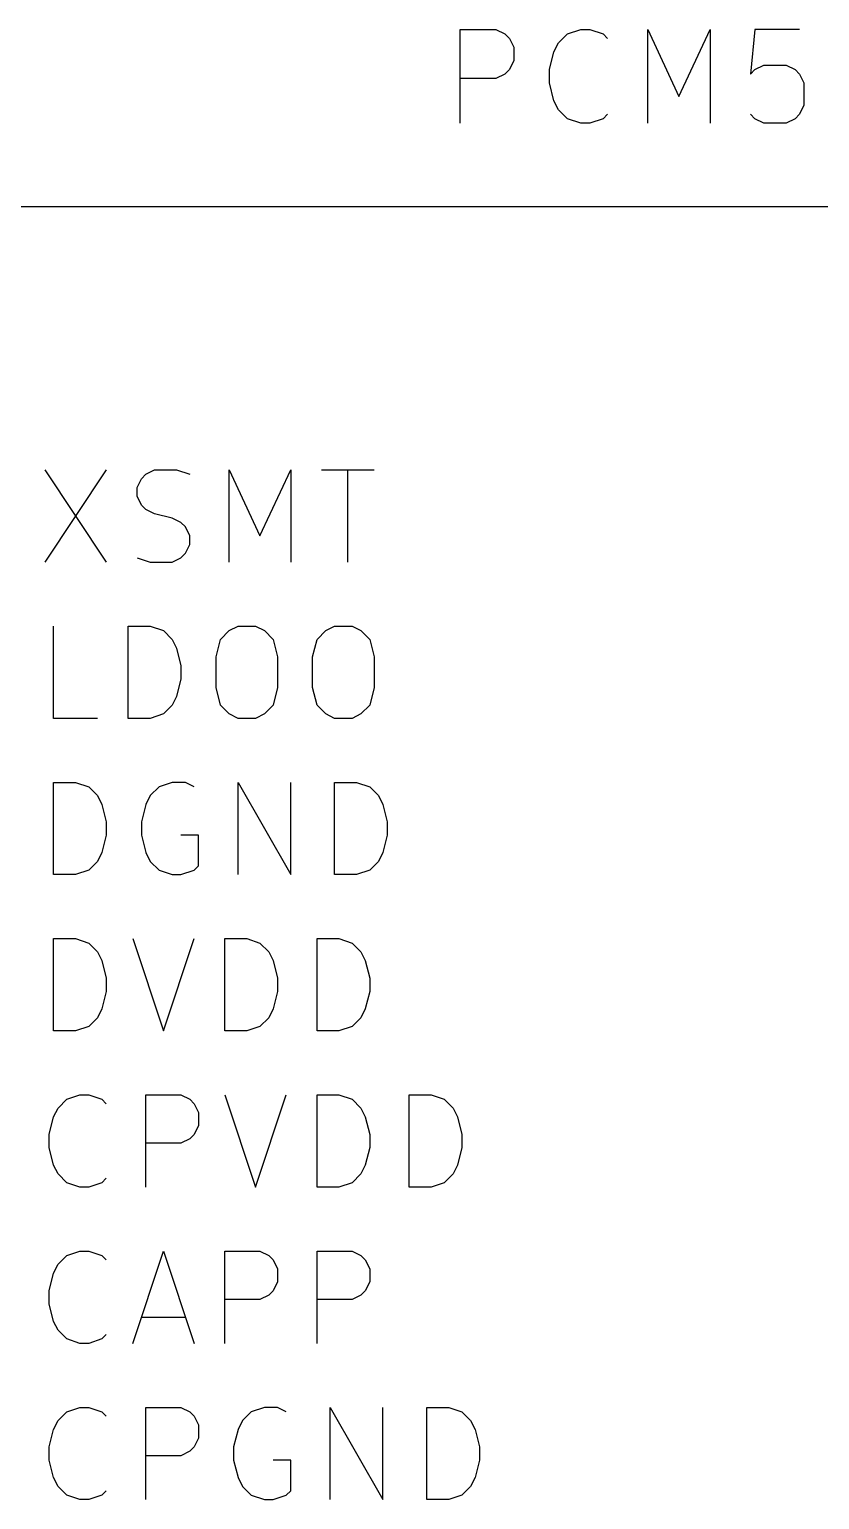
# Model space of a CAD drawing. Header units: millimetres. Extents: x 10 to 287, y -200 to -10.
# Drawn here: x 110.71 to 123.55, y -101.02 to -77.12 of the extents above; entities that cross this region are included whole.
import ezdxf

# ---------------------------------------------------------------- set-up
doc = ezdxf.new("R2010")
doc.units = ezdxf.units.MM
doc.layers.add('GREENSIXTYFIVE', color=129, linetype='CONTINUOUS')
doc.layers.add('RED', color=14, linetype='CONTINUOUS')

msp = doc.modelspace()

# ---------------------------------------------------------------- linework, layer by layer
at = {"layer": 'GREENSIXTYFIVE', "linetype": 'CONTINUOUS'}
for p, q in [((117.7109, -78.6476), (117.7109, -77.1236)), ((117.7109, -77.1236), (118.2915, -77.1236)), ((117.7109, -78.6476), (117.7109, -77.1236)), ((117.7109, -77.1236), (118.2915, -77.1236)), ((118.2915, -77.1236), (118.4366, -77.1962)), ((118.2915, -77.1236), (118.4366, -77.1962)), ((119.4526, -77.1962), (119.6703, -77.1236)), ((119.4526, -77.1962), (119.6703, -77.1236)), ((119.6703, -77.1236), (119.8155, -77.1236)), ((119.6703, -77.1236), (119.8155, -77.1236)), ((119.8155, -77.1236), (120.0332, -77.1962)), ((119.8155, -77.1236), (120.0332, -77.1962)), ((120.7589, -78.6476), (120.7589, -77.1236)), ((120.7589, -77.1236), (121.2669, -78.2122)), ((120.7589, -78.6476), (120.7589, -77.1236)), ((120.7589, -77.1236), (121.2669, -78.2122)), ((121.2669, -78.2122), (121.7749, -77.1236)), ((121.2669, -78.2122), (121.7749, -77.1236)), ((121.7749, -77.1236), (121.7749, -78.6476)), ((121.7749, -77.1236), (121.7749, -78.6476)), ((122.5006, -77.1236), (122.428, -77.8493)), ((122.5006, -77.1236), (122.428, -77.8493)), ((123.2263, -77.1236), (122.5006, -77.1236)), ((123.2263, -77.1236), (122.5006, -77.1236)), ((118.4366, -77.1962), (118.5092, -77.2688)), ((118.4366, -77.1962), (118.5092, -77.2688)), ((118.5092, -77.2688), (118.5818, -77.4139)), ((118.5092, -77.2688), (118.5818, -77.4139)), ((118.5818, -77.4139), (118.5818, -77.6316)), ((118.5818, -77.4139), (118.5818, -77.6316)), ((119.2349, -77.4865), (119.3075, -77.3413)), ((119.2349, -77.4865), (119.3075, -77.3413)), ((119.3075, -77.3413), (119.4526, -77.1962)), ((119.3075, -77.3413), (119.4526, -77.1962)), ((120.0332, -77.1962), (120.1058, -77.2688)), ((120.0332, -77.1962), (120.1058, -77.2688)), ((118.5818, -77.6316), (118.5092, -77.7768)), ((118.5818, -77.6316), (118.5092, -77.7768)), ((119.1623, -77.7768), (119.2349, -77.4865)), ((119.1623, -77.7768), (119.2349, -77.4865)), ((118.4366, -77.8493), (118.2915, -77.9219)), ((118.4366, -77.8493), (118.2915, -77.9219)), ((118.5092, -77.7768), (118.4366, -77.8493)), ((118.5092, -77.7768), (118.4366, -77.8493)), ((119.1623, -77.9945), (119.1623, -77.7768)), ((119.1623, -77.9945), (119.1623, -77.7768)), ((122.428, -77.8493), (122.5006, -77.7768)), ((122.428, -77.8493), (122.5006, -77.7768)), ((122.5006, -77.7768), (122.6458, -77.7042)), ((122.5006, -77.7768), (122.6458, -77.7042)), ((122.6458, -77.7042), (123.0086, -77.7042)), ((122.6458, -77.7042), (123.0086, -77.7042)), ((123.0086, -77.7042), (123.1538, -77.7768)), ((123.0086, -77.7042), (123.1538, -77.7768)), ((123.1538, -77.7768), (123.2263, -77.8493)), ((123.1538, -77.7768), (123.2263, -77.8493)), ((123.2263, -77.8493), (123.2989, -77.9945)), ((123.2263, -77.8493), (123.2989, -77.9945)), ((118.2915, -77.9219), (117.7109, -77.9219)), ((118.2915, -77.9219), (117.7109, -77.9219)), ((119.2349, -78.2848), (119.1623, -77.9945)), ((119.2349, -78.2848), (119.1623, -77.9945)), ((123.2989, -77.9945), (123.2989, -78.3573)), ((123.2989, -77.9945), (123.2989, -78.3573)), ((119.3075, -78.4299), (119.2349, -78.2848)), ((119.3075, -78.4299), (119.2349, -78.2848)), ((123.2989, -78.3573), (123.2263, -78.5025)), ((123.2989, -78.3573), (123.2263, -78.5025)), ((119.4526, -78.5751), (119.3075, -78.4299)), ((119.4526, -78.5751), (119.3075, -78.4299)), ((119.6703, -78.6476), (119.4526, -78.5751)), ((119.6703, -78.6476), (119.4526, -78.5751)), ((120.0332, -78.5751), (119.8155, -78.6476)), ((120.0332, -78.5751), (119.8155, -78.6476)), ((120.1058, -78.5025), (120.0332, -78.5751)), ((120.1058, -78.5025), (120.0332, -78.5751)), ((122.5006, -78.5751), (122.428, -78.5025)), ((122.5006, -78.5751), (122.428, -78.5025)), ((122.6458, -78.6476), (122.5006, -78.5751)), ((122.6458, -78.6476), (122.5006, -78.5751)), ((123.1538, -78.5751), (123.0086, -78.6476)), ((123.1538, -78.5751), (123.0086, -78.6476)), ((123.2263, -78.5025), (123.1538, -78.5751)), ((123.2263, -78.5025), (123.1538, -78.5751)), ((119.8155, -78.6476), (119.6703, -78.6476)), ((119.8155, -78.6476), (119.6703, -78.6476)), ((123.0086, -78.6476), (122.6458, -78.6476)), ((123.0086, -78.6476), (122.6458, -78.6476)), ((110.958, -84.2847), (111.9571, -85.7833)), ((111.9571, -84.2847), (110.958, -85.7833)), ((110.958, -84.2847), (111.9571, -85.7833)), ((111.9571, -84.2847), (110.958, -85.7833)), ((112.528, -84.4274), (112.5993, -84.3561)), ((112.528, -84.4274), (112.5993, -84.3561)), ((112.5993, -84.3561), (112.742, -84.2847)), ((112.5993, -84.3561), (112.742, -84.2847)), ((112.742, -84.2847), (113.0989, -84.2847)), ((112.742, -84.2847), (113.0989, -84.2847)), ((113.0989, -84.2847), (113.3129, -84.3561)), ((113.0989, -84.2847), (113.3129, -84.3561)), ((113.9552, -85.7833), (113.9552, -84.2847)), ((113.9552, -84.2847), (114.4547, -85.3551)), ((113.9552, -85.7833), (113.9552, -84.2847)), ((113.9552, -84.2847), (114.4547, -85.3551)), ((114.4547, -85.3551), (114.9542, -84.2847)), ((114.4547, -85.3551), (114.9542, -84.2847)), ((114.9542, -84.2847), (114.9542, -85.7833)), ((114.9542, -84.2847), (114.9542, -85.7833)), ((115.4538, -84.2847), (116.3101, -84.2847)), ((115.4538, -84.2847), (116.3101, -84.2847)), ((115.8819, -85.7833), (115.8819, -84.2847)), ((115.8819, -85.7833), (115.8819, -84.2847)), ((112.4566, -84.5702), (112.528, -84.4274)), ((112.4566, -84.5702), (112.528, -84.4274)), ((112.4566, -84.7129), (112.4566, -84.5702)), ((112.4566, -84.7129), (112.4566, -84.5702)), ((112.528, -84.8556), (112.4566, -84.7129)), ((112.528, -84.8556), (112.4566, -84.7129)), ((112.5993, -84.927), (112.528, -84.8556)), ((112.5993, -84.927), (112.528, -84.8556)), ((112.742, -84.9983), (112.5993, -84.927)), ((112.742, -84.9983), (112.5993, -84.927)), ((113.0275, -85.0697), (112.742, -84.9983)), ((113.0275, -85.0697), (112.742, -84.9983)), ((113.1702, -85.1411), (113.0275, -85.0697)), ((113.1702, -85.1411), (113.0275, -85.0697)), ((113.2416, -85.2124), (113.1702, -85.1411)), ((113.2416, -85.2124), (113.1702, -85.1411)), ((113.3129, -85.3551), (113.2416, -85.2124)), ((113.3129, -85.3551), (113.2416, -85.2124)), ((113.2416, -85.6406), (113.3129, -85.4979)), ((113.2416, -85.6406), (113.3129, -85.4979)), ((113.3129, -85.4979), (113.3129, -85.3551)), ((113.3129, -85.4979), (113.3129, -85.3551)), ((112.4566, -85.712), (112.6707, -85.7833)), ((112.4566, -85.712), (112.6707, -85.7833)), ((112.6707, -85.7833), (113.0275, -85.7833)), ((112.6707, -85.7833), (113.0275, -85.7833)), ((113.0275, -85.7833), (113.1702, -85.712)), ((113.0275, -85.7833), (113.1702, -85.712)), ((113.1702, -85.712), (113.2416, -85.6406)), ((113.1702, -85.712), (113.2416, -85.6406)), ((111.1008, -88.3233), (111.1008, -86.8247)), ((111.1008, -88.3233), (111.1008, -86.8247)), ((112.314, -88.3233), (112.314, -86.8247)), ((112.314, -86.8247), (112.6708, -86.8247)), ((112.314, -88.3233), (112.314, -86.8247)), ((112.314, -86.8247), (112.6708, -86.8247)), ((112.6708, -86.8247), (112.8849, -86.8961)), ((112.6708, -86.8247), (112.8849, -86.8961)), ((112.8849, -86.8961), (113.0276, -87.0388)), ((112.8849, -86.8961), (113.0276, -87.0388)), ((113.8126, -87.0388), (113.9553, -86.8961)), ((113.8126, -87.0388), (113.9553, -86.8961)), ((113.9553, -86.8961), (114.098, -86.8247)), ((113.9553, -86.8961), (114.098, -86.8247)), ((114.098, -86.8247), (114.3835, -86.8247)), ((114.098, -86.8247), (114.3835, -86.8247)), ((114.3835, -86.8247), (114.5262, -86.8961)), ((114.3835, -86.8247), (114.5262, -86.8961)), ((114.5262, -86.8961), (114.6689, -87.0388)), ((114.5262, -86.8961), (114.6689, -87.0388)), ((115.3826, -87.0388), (115.5253, -86.8961)), ((115.3826, -87.0388), (115.5253, -86.8961)), ((115.5253, -86.8961), (115.668, -86.8247)), ((115.5253, -86.8961), (115.668, -86.8247)), ((115.668, -86.8247), (115.9535, -86.8247)), ((115.668, -86.8247), (115.9535, -86.8247)), ((115.9535, -86.8247), (116.0962, -86.8961)), ((115.9535, -86.8247), (116.0962, -86.8961)), ((116.0962, -86.8961), (116.2389, -87.0388)), ((116.0962, -86.8961), (116.2389, -87.0388)), ((113.0276, -87.0388), (113.0989, -87.1815)), ((113.0276, -87.0388), (113.0989, -87.1815)), ((113.0989, -87.1815), (113.1703, -87.467)), ((113.0989, -87.1815), (113.1703, -87.467)), ((113.7412, -87.3242), (113.8126, -87.0388)), ((113.7412, -87.3242), (113.8126, -87.0388)), ((114.6689, -87.0388), (114.7403, -87.3242)), ((114.6689, -87.0388), (114.7403, -87.3242)), ((115.3112, -87.3242), (115.3826, -87.0388)), ((115.3112, -87.3242), (115.3826, -87.0388)), ((116.2389, -87.0388), (116.3103, -87.3242)), ((116.2389, -87.0388), (116.3103, -87.3242)), ((113.1703, -87.467), (113.1703, -87.6811)), ((113.1703, -87.467), (113.1703, -87.6811)), ((113.7412, -87.8238), (113.7412, -87.3242)), ((113.7412, -87.8238), (113.7412, -87.3242)), ((114.7403, -87.3242), (114.7403, -87.8238)), ((114.7403, -87.3242), (114.7403, -87.8238)), ((115.3112, -87.8238), (115.3112, -87.3242)), ((115.3112, -87.8238), (115.3112, -87.3242)), ((116.3103, -87.3242), (116.3103, -87.8238)), ((116.3103, -87.3242), (116.3103, -87.8238)), ((113.1703, -87.6811), (113.0989, -87.9665)), ((113.1703, -87.6811), (113.0989, -87.9665)), ((113.8126, -88.1092), (113.7412, -87.8238)), ((113.8126, -88.1092), (113.7412, -87.8238)), ((114.7403, -87.8238), (114.6689, -88.1092)), ((114.7403, -87.8238), (114.6689, -88.1092)), ((115.3826, -88.1092), (115.3112, -87.8238)), ((115.3826, -88.1092), (115.3112, -87.8238)), ((116.3103, -87.8238), (116.2389, -88.1092)), ((116.3103, -87.8238), (116.2389, -88.1092)), ((113.0276, -88.1092), (112.8849, -88.252)), ((113.0276, -88.1092), (112.8849, -88.252)), ((113.0989, -87.9665), (113.0276, -88.1092)), ((113.0989, -87.9665), (113.0276, -88.1092)), ((113.9553, -88.252), (113.8126, -88.1092)), ((113.9553, -88.252), (113.8126, -88.1092)), ((114.6689, -88.1092), (114.5262, -88.252)), ((114.6689, -88.1092), (114.5262, -88.252)), ((115.5253, -88.252), (115.3826, -88.1092)), ((115.5253, -88.252), (115.3826, -88.1092)), ((116.2389, -88.1092), (116.0962, -88.252)), ((116.2389, -88.1092), (116.0962, -88.252)), ((111.8144, -88.3233), (111.1008, -88.3233)), ((111.8144, -88.3233), (111.1008, -88.3233)), ((112.6708, -88.3233), (112.314, -88.3233)), ((112.6708, -88.3233), (112.314, -88.3233)), ((112.8849, -88.252), (112.6708, -88.3233)), ((112.8849, -88.252), (112.6708, -88.3233)), ((114.098, -88.3233), (113.9553, -88.252)), ((114.098, -88.3233), (113.9553, -88.252)), ((114.3835, -88.3233), (114.098, -88.3233)), ((114.3835, -88.3233), (114.098, -88.3233)), ((114.5262, -88.252), (114.3835, -88.3233)), ((114.5262, -88.252), (114.3835, -88.3233)), ((115.668, -88.3233), (115.5253, -88.252)), ((115.668, -88.3233), (115.5253, -88.252)), ((115.9535, -88.3233), (115.668, -88.3233)), ((115.9535, -88.3233), (115.668, -88.3233)), ((116.0962, -88.252), (115.9535, -88.3233)), ((116.0962, -88.252), (115.9535, -88.3233)), ((111.1008, -90.8633), (111.1008, -89.3647)), ((111.1008, -89.3647), (111.4576, -89.3647)), ((111.1008, -90.8633), (111.1008, -89.3647)), ((111.1008, -89.3647), (111.4576, -89.3647)), ((111.4576, -89.3647), (111.6717, -89.4361)), ((111.4576, -89.3647), (111.6717, -89.4361)), ((113.0275, -89.3647), (112.8134, -89.4361)), ((113.0275, -89.3647), (112.8134, -89.4361)), ((113.2416, -89.3647), (113.0275, -89.3647)), ((113.2416, -89.3647), (113.0275, -89.3647)), ((113.3843, -89.4361), (113.2416, -89.3647)), ((113.3843, -89.4361), (113.2416, -89.3647)), ((114.098, -90.8633), (114.098, -89.3647)), ((114.098, -89.3647), (114.9543, -90.8633)), ((114.098, -90.8633), (114.098, -89.3647)), ((114.098, -89.3647), (114.9543, -90.8633)), ((114.9543, -90.8633), (114.9543, -89.3647)), ((114.9543, -90.8633), (114.9543, -89.3647)), ((115.668, -90.8633), (115.668, -89.3647)), ((115.668, -89.3647), (116.0248, -89.3647)), ((115.668, -90.8633), (115.668, -89.3647)), ((115.668, -89.3647), (116.0248, -89.3647)), ((116.0248, -89.3647), (116.2389, -89.4361)), ((116.0248, -89.3647), (116.2389, -89.4361)), ((111.6717, -89.4361), (111.8144, -89.5788)), ((111.6717, -89.4361), (111.8144, -89.5788)), ((111.8144, -89.5788), (111.8857, -89.7215)), ((111.8144, -89.5788), (111.8857, -89.7215)), ((112.6707, -89.5788), (112.5994, -89.7215)), ((112.6707, -89.5788), (112.5994, -89.7215)), ((112.8134, -89.4361), (112.6707, -89.5788)), ((112.8134, -89.4361), (112.6707, -89.5788)), ((116.2389, -89.4361), (116.3816, -89.5788)), ((116.2389, -89.4361), (116.3816, -89.5788)), ((116.3816, -89.5788), (116.4529, -89.7215)), ((116.3816, -89.5788), (116.4529, -89.7215)), ((111.8857, -89.7215), (111.9571, -90.007)), ((111.8857, -89.7215), (111.9571, -90.007)), ((112.5994, -89.7215), (112.528, -90.007)), ((112.5994, -89.7215), (112.528, -90.007)), ((116.4529, -89.7215), (116.5243, -90.007)), ((116.4529, -89.7215), (116.5243, -90.007)), ((111.9571, -90.007), (111.9571, -90.2211)), ((111.9571, -90.007), (111.9571, -90.2211)), ((112.528, -90.007), (112.528, -90.2211)), ((112.528, -90.007), (112.528, -90.2211)), ((116.5243, -90.007), (116.5243, -90.2211)), ((116.5243, -90.007), (116.5243, -90.2211)), ((111.9571, -90.2211), (111.8857, -90.5065)), ((111.9571, -90.2211), (111.8857, -90.5065)), ((112.528, -90.2211), (112.5994, -90.5065)), ((112.528, -90.2211), (112.5994, -90.5065)), ((113.4557, -90.2211), (113.1703, -90.2211)), ((113.4557, -90.2211), (113.1703, -90.2211)), ((113.4557, -90.7206), (113.4557, -90.2211)), ((113.4557, -90.7206), (113.4557, -90.2211)), ((116.5243, -90.2211), (116.4529, -90.5065)), ((116.5243, -90.2211), (116.4529, -90.5065)), ((111.8857, -90.5065), (111.8144, -90.6492)), ((111.8857, -90.5065), (111.8144, -90.6492)), ((112.5994, -90.5065), (112.6707, -90.6492)), ((112.5994, -90.5065), (112.6707, -90.6492)), ((116.4529, -90.5065), (116.3816, -90.6492)), ((116.4529, -90.5065), (116.3816, -90.6492)), ((111.6717, -90.792), (111.4576, -90.8633)), ((111.6717, -90.792), (111.4576, -90.8633)), ((111.8144, -90.6492), (111.6717, -90.792)), ((111.8144, -90.6492), (111.6717, -90.792)), ((112.6707, -90.6492), (112.8134, -90.792)), ((112.6707, -90.6492), (112.8134, -90.792)), ((112.8134, -90.792), (113.0275, -90.8633)), ((112.8134, -90.792), (113.0275, -90.8633)), ((113.1703, -90.8633), (113.3843, -90.792)), ((113.1703, -90.8633), (113.3843, -90.792)), ((113.3843, -90.792), (113.4557, -90.7206)), ((113.3843, -90.792), (113.4557, -90.7206)), ((116.2389, -90.792), (116.0248, -90.8633)), ((116.2389, -90.792), (116.0248, -90.8633)), ((116.3816, -90.6492), (116.2389, -90.792)), ((116.3816, -90.6492), (116.2389, -90.792)), ((111.4576, -90.8633), (111.1008, -90.8633)), ((111.4576, -90.8633), (111.1008, -90.8633)), ((113.0275, -90.8633), (113.1703, -90.8633)), ((113.0275, -90.8633), (113.1703, -90.8633)), ((116.0248, -90.8633), (115.668, -90.8633)), ((116.0248, -90.8633), (115.668, -90.8633)), ((111.1008, -93.4033), (111.1008, -91.9047)), ((111.1008, -91.9047), (111.4576, -91.9047)), ((111.1008, -93.4033), (111.1008, -91.9047)), ((111.1008, -91.9047), (111.4576, -91.9047)), ((111.4576, -91.9047), (111.6717, -91.9761)), ((111.4576, -91.9047), (111.6717, -91.9761)), ((111.6717, -91.9761), (111.8144, -92.1188)), ((111.6717, -91.9761), (111.8144, -92.1188)), ((112.3853, -91.9047), (112.8848, -93.4033)), ((112.3853, -91.9047), (112.8848, -93.4033)), ((112.8848, -93.4033), (113.3843, -91.9047)), ((112.8848, -93.4033), (113.3843, -91.9047)), ((113.8839, -93.4033), (113.8839, -91.9047)), ((113.8839, -91.9047), (114.2407, -91.9047)), ((113.8839, -93.4033), (113.8839, -91.9047)), ((113.8839, -91.9047), (114.2407, -91.9047)), ((114.2407, -91.9047), (114.4548, -91.9761)), ((114.2407, -91.9047), (114.4548, -91.9761)), ((114.4548, -91.9761), (114.5975, -92.1188)), ((114.4548, -91.9761), (114.5975, -92.1188)), ((115.3825, -93.4033), (115.3825, -91.9047)), ((115.3825, -91.9047), (115.7393, -91.9047)), ((115.3825, -93.4033), (115.3825, -91.9047)), ((115.3825, -91.9047), (115.7393, -91.9047)), ((115.7393, -91.9047), (115.9534, -91.9761)), ((115.7393, -91.9047), (115.9534, -91.9761)), ((115.9534, -91.9761), (116.0961, -92.1188)), ((115.9534, -91.9761), (116.0961, -92.1188)), ((111.8144, -92.1188), (111.8857, -92.2615)), ((111.8144, -92.1188), (111.8857, -92.2615)), ((114.5975, -92.1188), (114.6688, -92.2615)), ((114.5975, -92.1188), (114.6688, -92.2615)), ((116.0961, -92.1188), (116.1674, -92.2615)), ((116.0961, -92.1188), (116.1674, -92.2615)), ((111.8857, -92.2615), (111.9571, -92.547)), ((111.8857, -92.2615), (111.9571, -92.547)), ((114.6688, -92.2615), (114.7402, -92.547)), ((114.6688, -92.2615), (114.7402, -92.547)), ((116.1674, -92.2615), (116.2388, -92.547)), ((116.1674, -92.2615), (116.2388, -92.547)), ((111.9571, -92.547), (111.9571, -92.7611)), ((111.9571, -92.547), (111.9571, -92.7611)), ((114.7402, -92.547), (114.7402, -92.7611)), ((114.7402, -92.547), (114.7402, -92.7611)), ((116.2388, -92.547), (116.2388, -92.7611)), ((116.2388, -92.547), (116.2388, -92.7611)), ((111.9571, -92.7611), (111.8857, -93.0465)), ((111.9571, -92.7611), (111.8857, -93.0465)), ((114.7402, -92.7611), (114.6688, -93.0465)), ((114.7402, -92.7611), (114.6688, -93.0465)), ((116.2388, -92.7611), (116.1674, -93.0465)), ((116.2388, -92.7611), (116.1674, -93.0465)), ((111.8144, -93.1892), (111.6717, -93.332)), ((111.8144, -93.1892), (111.6717, -93.332)), ((111.8857, -93.0465), (111.8144, -93.1892)), ((111.8857, -93.0465), (111.8144, -93.1892)), ((114.5975, -93.1892), (114.4548, -93.332)), ((114.5975, -93.1892), (114.4548, -93.332)), ((114.6688, -93.0465), (114.5975, -93.1892)), ((114.6688, -93.0465), (114.5975, -93.1892)), ((116.0961, -93.1892), (115.9534, -93.332)), ((116.0961, -93.1892), (115.9534, -93.332)), ((116.1674, -93.0465), (116.0961, -93.1892)), ((116.1674, -93.0465), (116.0961, -93.1892)), ((111.4576, -93.4033), (111.1008, -93.4033)), ((111.4576, -93.4033), (111.1008, -93.4033)), ((111.6717, -93.332), (111.4576, -93.4033)), ((111.6717, -93.332), (111.4576, -93.4033)), ((114.2407, -93.4033), (113.8839, -93.4033)), ((114.2407, -93.4033), (113.8839, -93.4033)), ((114.4548, -93.332), (114.2407, -93.4033)), ((114.4548, -93.332), (114.2407, -93.4033)), ((115.7393, -93.4033), (115.3825, -93.4033)), ((115.7393, -93.4033), (115.3825, -93.4033)), ((115.9534, -93.332), (115.7393, -93.4033)), ((115.9534, -93.332), (115.7393, -93.4033)), ((111.1721, -94.6588), (111.3148, -94.5161)), ((111.1721, -94.6588), (111.3148, -94.5161)), ((111.3148, -94.5161), (111.5289, -94.4447)), ((111.3148, -94.5161), (111.5289, -94.4447)), ((111.5289, -94.4447), (111.6717, -94.4447)), ((111.5289, -94.4447), (111.6717, -94.4447)), ((111.6717, -94.4447), (111.8857, -94.5161)), ((111.6717, -94.4447), (111.8857, -94.5161)), ((111.8857, -94.5161), (111.9571, -94.5874)), ((111.8857, -94.5161), (111.9571, -94.5874)), ((112.5994, -95.9433), (112.5994, -94.4447)), ((112.5994, -94.4447), (113.1703, -94.4447)), ((112.5994, -95.9433), (112.5994, -94.4447)), ((112.5994, -94.4447), (113.1703, -94.4447)), ((113.1703, -94.4447), (113.313, -94.5161)), ((113.1703, -94.4447), (113.313, -94.5161)), ((113.313, -94.5161), (113.3843, -94.5874)), ((113.313, -94.5161), (113.3843, -94.5874)), ((113.3843, -94.5874), (113.4557, -94.7302)), ((113.3843, -94.5874), (113.4557, -94.7302)), ((113.8839, -94.4447), (114.3834, -95.9433)), ((113.8839, -94.4447), (114.3834, -95.9433)), ((114.3834, -95.9433), (114.8829, -94.4447)), ((114.3834, -95.9433), (114.8829, -94.4447)), ((115.3825, -95.9433), (115.3825, -94.4447)), ((115.3825, -94.4447), (115.7393, -94.4447)), ((115.3825, -95.9433), (115.3825, -94.4447)), ((115.3825, -94.4447), (115.7393, -94.4447)), ((115.7393, -94.4447), (115.9534, -94.5161)), ((115.7393, -94.4447), (115.9534, -94.5161)), ((115.9534, -94.5161), (116.0961, -94.6588)), ((115.9534, -94.5161), (116.0961, -94.6588)), ((116.8811, -95.9433), (116.8811, -94.4447)), ((116.8811, -94.4447), (117.2379, -94.4447)), ((116.8811, -95.9433), (116.8811, -94.4447)), ((116.8811, -94.4447), (117.2379, -94.4447)), ((117.2379, -94.4447), (117.452, -94.5161)), ((117.2379, -94.4447), (117.452, -94.5161)), ((117.452, -94.5161), (117.5947, -94.6588)), ((117.452, -94.5161), (117.5947, -94.6588)), ((111.0294, -95.087), (111.1008, -94.8015)), ((111.0294, -95.087), (111.1008, -94.8015)), ((111.1008, -94.8015), (111.1721, -94.6588)), ((111.1008, -94.8015), (111.1721, -94.6588)), ((113.4557, -94.7302), (113.4557, -94.9442)), ((113.4557, -94.7302), (113.4557, -94.9442)), ((116.0961, -94.6588), (116.1674, -94.8015)), ((116.0961, -94.6588), (116.1674, -94.8015)), ((116.1674, -94.8015), (116.2388, -95.087)), ((116.1674, -94.8015), (116.2388, -95.087)), ((117.5947, -94.6588), (117.666, -94.8015)), ((117.5947, -94.6588), (117.666, -94.8015)), ((117.666, -94.8015), (117.7374, -95.087)), ((117.666, -94.8015), (117.7374, -95.087)), ((111.0294, -95.3011), (111.0294, -95.087)), ((111.0294, -95.3011), (111.0294, -95.087)), ((113.3843, -95.087), (113.313, -95.1583)), ((113.3843, -95.087), (113.313, -95.1583)), ((113.4557, -94.9442), (113.3843, -95.087)), ((113.4557, -94.9442), (113.3843, -95.087)), ((116.2388, -95.087), (116.2388, -95.3011)), ((116.2388, -95.087), (116.2388, -95.3011)), ((117.7374, -95.087), (117.7374, -95.3011)), ((117.7374, -95.087), (117.7374, -95.3011)), ((111.1008, -95.5865), (111.0294, -95.3011)), ((111.1008, -95.5865), (111.0294, -95.3011)), ((113.1703, -95.2297), (112.5994, -95.2297)), ((113.1703, -95.2297), (112.5994, -95.2297)), ((113.313, -95.1583), (113.1703, -95.2297)), ((113.313, -95.1583), (113.1703, -95.2297)), ((116.2388, -95.3011), (116.1674, -95.5865)), ((116.2388, -95.3011), (116.1674, -95.5865)), ((117.7374, -95.3011), (117.666, -95.5865)), ((117.7374, -95.3011), (117.666, -95.5865)), ((111.1721, -95.7292), (111.1008, -95.5865)), ((111.1721, -95.7292), (111.1008, -95.5865)), ((116.1674, -95.5865), (116.0961, -95.7292)), ((116.1674, -95.5865), (116.0961, -95.7292)), ((117.666, -95.5865), (117.5947, -95.7292)), ((117.666, -95.5865), (117.5947, -95.7292)), ((111.3148, -95.872), (111.1721, -95.7292)), ((111.3148, -95.872), (111.1721, -95.7292)), ((111.9571, -95.8006), (111.8857, -95.872)), ((111.9571, -95.8006), (111.8857, -95.872)), ((116.0961, -95.7292), (115.9534, -95.872)), ((116.0961, -95.7292), (115.9534, -95.872)), ((117.5947, -95.7292), (117.452, -95.872)), ((117.5947, -95.7292), (117.452, -95.872)), ((111.5289, -95.9433), (111.3148, -95.872)), ((111.5289, -95.9433), (111.3148, -95.872)), ((111.6717, -95.9433), (111.5289, -95.9433)), ((111.6717, -95.9433), (111.5289, -95.9433)), ((111.8857, -95.872), (111.6717, -95.9433)), ((111.8857, -95.872), (111.6717, -95.9433)), ((115.7393, -95.9433), (115.3825, -95.9433)), ((115.7393, -95.9433), (115.3825, -95.9433)), ((115.9534, -95.872), (115.7393, -95.9433)), ((115.9534, -95.872), (115.7393, -95.9433)), ((117.2379, -95.9433), (116.8811, -95.9433)), ((117.2379, -95.9433), (116.8811, -95.9433)), ((117.452, -95.872), (117.2379, -95.9433)), ((117.452, -95.872), (117.2379, -95.9433)), ((111.3148, -97.0561), (111.5289, -96.9847)), ((111.3148, -97.0561), (111.5289, -96.9847)), ((111.5289, -96.9847), (111.6717, -96.9847)), ((111.5289, -96.9847), (111.6717, -96.9847)), ((111.6717, -96.9847), (111.8857, -97.0561)), ((111.6717, -96.9847), (111.8857, -97.0561)), ((112.3853, -98.4833), (112.8848, -96.9847)), ((112.3853, -98.4833), (112.8848, -96.9847)), ((112.8848, -96.9847), (113.3843, -98.4833)), ((112.8848, -96.9847), (113.3843, -98.4833)), ((113.8839, -98.4833), (113.8839, -96.9847)), ((113.8839, -96.9847), (114.4548, -96.9847)), ((113.8839, -98.4833), (113.8839, -96.9847)), ((113.8839, -96.9847), (114.4548, -96.9847)), ((114.4548, -96.9847), (114.5975, -97.0561)), ((114.4548, -96.9847), (114.5975, -97.0561)), ((115.3825, -98.4833), (115.3825, -96.9847)), ((115.3825, -96.9847), (115.9534, -96.9847)), ((115.3825, -98.4833), (115.3825, -96.9847)), ((115.3825, -96.9847), (115.9534, -96.9847)), ((115.9534, -96.9847), (116.0961, -97.0561)), ((115.9534, -96.9847), (116.0961, -97.0561)), ((111.1008, -97.3415), (111.1721, -97.1988)), ((111.1008, -97.3415), (111.1721, -97.1988)), ((111.1721, -97.1988), (111.3148, -97.0561)), ((111.1721, -97.1988), (111.3148, -97.0561)), ((111.8857, -97.0561), (111.9571, -97.1274)), ((111.8857, -97.0561), (111.9571, -97.1274)), ((114.5975, -97.0561), (114.6688, -97.1274)), ((114.5975, -97.0561), (114.6688, -97.1274)), ((114.6688, -97.1274), (114.7402, -97.2702)), ((114.6688, -97.1274), (114.7402, -97.2702)), ((114.7402, -97.2702), (114.7402, -97.4842)), ((114.7402, -97.2702), (114.7402, -97.4842)), ((116.0961, -97.0561), (116.1674, -97.1274)), ((116.0961, -97.0561), (116.1674, -97.1274)), ((116.1674, -97.1274), (116.2388, -97.2702)), ((116.1674, -97.1274), (116.2388, -97.2702)), ((116.2388, -97.2702), (116.2388, -97.4842)), ((116.2388, -97.2702), (116.2388, -97.4842)), ((111.0294, -97.627), (111.1008, -97.3415)), ((111.0294, -97.627), (111.1008, -97.3415)), ((114.7402, -97.4842), (114.6688, -97.627)), ((114.7402, -97.4842), (114.6688, -97.627)), ((116.2388, -97.4842), (116.1674, -97.627)), ((116.2388, -97.4842), (116.1674, -97.627)), ((111.0294, -97.8411), (111.0294, -97.627)), ((111.0294, -97.8411), (111.0294, -97.627)), ((114.5975, -97.6983), (114.4548, -97.7697)), ((114.5975, -97.6983), (114.4548, -97.7697)), ((114.6688, -97.627), (114.5975, -97.6983)), ((114.6688, -97.627), (114.5975, -97.6983)), ((116.0961, -97.6983), (115.9534, -97.7697)), ((116.0961, -97.6983), (115.9534, -97.7697)), ((116.1674, -97.627), (116.0961, -97.6983)), ((116.1674, -97.627), (116.0961, -97.6983)), ((111.1008, -98.1265), (111.0294, -97.8411)), ((111.1008, -98.1265), (111.0294, -97.8411)), ((114.4548, -97.7697), (113.8839, -97.7697)), ((114.4548, -97.7697), (113.8839, -97.7697)), ((115.9534, -97.7697), (115.3825, -97.7697)), ((115.9534, -97.7697), (115.3825, -97.7697)), ((111.1721, -98.2692), (111.1008, -98.1265)), ((111.1721, -98.2692), (111.1008, -98.1265)), ((112.528, -98.0551), (113.2416, -98.0551)), ((112.528, -98.0551), (113.2416, -98.0551)), ((111.3148, -98.412), (111.1721, -98.2692)), ((111.3148, -98.412), (111.1721, -98.2692)), ((111.5289, -98.4833), (111.3148, -98.412)), ((111.5289, -98.4833), (111.3148, -98.412)), ((111.8857, -98.412), (111.6717, -98.4833)), ((111.8857, -98.412), (111.6717, -98.4833)), ((111.9571, -98.3406), (111.8857, -98.412)), ((111.9571, -98.3406), (111.8857, -98.412)), ((111.6717, -98.4833), (111.5289, -98.4833)), ((111.6717, -98.4833), (111.5289, -98.4833)), ((111.1721, -99.7388), (111.3148, -99.5961)), ((111.1721, -99.7388), (111.3148, -99.5961)), ((111.3148, -99.5961), (111.5289, -99.5247)), ((111.3148, -99.5961), (111.5289, -99.5247)), ((111.5289, -99.5247), (111.6717, -99.5247)), ((111.5289, -99.5247), (111.6717, -99.5247)), ((111.6717, -99.5247), (111.8857, -99.5961)), ((111.6717, -99.5247), (111.8857, -99.5961)), ((111.8857, -99.5961), (111.9571, -99.6674)), ((111.8857, -99.5961), (111.9571, -99.6674)), ((112.5994, -101.0233), (112.5994, -99.5247)), ((112.5994, -99.5247), (113.1703, -99.5247)), ((112.5994, -101.0233), (112.5994, -99.5247)), ((112.5994, -99.5247), (113.1703, -99.5247)), ((113.1703, -99.5247), (113.313, -99.5961)), ((113.1703, -99.5247), (113.313, -99.5961)), ((113.313, -99.5961), (113.3843, -99.6674)), ((113.313, -99.5961), (113.3843, -99.6674)), ((114.312, -99.5961), (114.1693, -99.7388)), ((114.312, -99.5961), (114.1693, -99.7388)), ((114.5261, -99.5247), (114.312, -99.5961)), ((114.5261, -99.5247), (114.312, -99.5961)), ((114.7402, -99.5247), (114.5261, -99.5247)), ((114.7402, -99.5247), (114.5261, -99.5247)), ((114.8829, -99.5961), (114.7402, -99.5247)), ((114.8829, -99.5961), (114.7402, -99.5247)), ((115.5966, -101.0233), (115.5966, -99.5247)), ((115.5966, -99.5247), (116.4529, -101.0233)), ((115.5966, -101.0233), (115.5966, -99.5247)), ((115.5966, -99.5247), (116.4529, -101.0233)), ((116.4529, -101.0233), (116.4529, -99.5247)), ((116.4529, -101.0233), (116.4529, -99.5247)), ((117.1666, -101.0233), (117.1666, -99.5247)), ((117.1666, -99.5247), (117.5234, -99.5247)), ((117.1666, -101.0233), (117.1666, -99.5247)), ((117.1666, -99.5247), (117.5234, -99.5247)), ((117.5234, -99.5247), (117.7375, -99.5961)), ((117.5234, -99.5247), (117.7375, -99.5961)), ((117.7375, -99.5961), (117.8802, -99.7388)), ((117.7375, -99.5961), (117.8802, -99.7388)), ((111.0294, -100.167), (111.1008, -99.8815)), ((111.0294, -100.167), (111.1008, -99.8815)), ((111.1008, -99.8815), (111.1721, -99.7388)), ((111.1008, -99.8815), (111.1721, -99.7388)), ((113.3843, -99.6674), (113.4557, -99.8102)), ((113.3843, -99.6674), (113.4557, -99.8102)), ((113.4557, -99.8102), (113.4557, -100.0242)), ((113.4557, -99.8102), (113.4557, -100.0242)), ((114.098, -99.8815), (114.0266, -100.167)), ((114.098, -99.8815), (114.0266, -100.167)), ((114.1693, -99.7388), (114.098, -99.8815)), ((114.1693, -99.7388), (114.098, -99.8815)), ((117.8802, -99.7388), (117.9515, -99.8815)), ((117.8802, -99.7388), (117.9515, -99.8815)), ((117.9515, -99.8815), (118.0229, -100.167)), ((117.9515, -99.8815), (118.0229, -100.167)), ((113.4557, -100.0242), (113.3843, -100.167)), ((113.4557, -100.0242), (113.3843, -100.167)), ((111.0294, -100.3811), (111.0294, -100.167)), ((111.0294, -100.3811), (111.0294, -100.167)), ((113.1703, -100.3097), (112.5994, -100.3097)), ((113.1703, -100.3097), (112.5994, -100.3097)), ((113.313, -100.2383), (113.1703, -100.3097)), ((113.313, -100.2383), (113.1703, -100.3097)), ((113.3843, -100.167), (113.313, -100.2383)), ((113.3843, -100.167), (113.313, -100.2383)), ((114.0266, -100.167), (114.0266, -100.3811)), ((114.0266, -100.167), (114.0266, -100.3811)), ((118.0229, -100.167), (118.0229, -100.3811)), ((118.0229, -100.167), (118.0229, -100.3811)), ((111.1008, -100.6665), (111.0294, -100.3811)), ((111.1008, -100.6665), (111.0294, -100.3811)), ((114.0266, -100.3811), (114.098, -100.6665)), ((114.0266, -100.3811), (114.098, -100.6665)), ((114.9543, -100.3811), (114.6689, -100.3811)), ((114.9543, -100.3811), (114.6689, -100.3811)), ((114.9543, -100.8806), (114.9543, -100.3811)), ((114.9543, -100.8806), (114.9543, -100.3811)), ((118.0229, -100.3811), (117.9515, -100.6665)), ((118.0229, -100.3811), (117.9515, -100.6665)), ((111.1721, -100.8092), (111.1008, -100.6665)), ((111.1721, -100.8092), (111.1008, -100.6665)), ((111.3148, -100.952), (111.1721, -100.8092)), ((111.3148, -100.952), (111.1721, -100.8092)), ((114.098, -100.6665), (114.1693, -100.8092)), ((114.098, -100.6665), (114.1693, -100.8092)), ((114.1693, -100.8092), (114.312, -100.952)), ((114.1693, -100.8092), (114.312, -100.952)), ((117.8802, -100.8092), (117.7375, -100.952)), ((117.8802, -100.8092), (117.7375, -100.952)), ((117.9515, -100.6665), (117.8802, -100.8092)), ((117.9515, -100.6665), (117.8802, -100.8092)), ((111.5289, -101.0233), (111.3148, -100.952)), ((111.5289, -101.0233), (111.3148, -100.952)), ((111.6717, -101.0233), (111.5289, -101.0233)), ((111.6717, -101.0233), (111.5289, -101.0233)), ((111.8857, -100.952), (111.6717, -101.0233)), ((111.8857, -100.952), (111.6717, -101.0233)), ((111.9571, -100.8806), (111.8857, -100.952)), ((111.9571, -100.8806), (111.8857, -100.952)), ((114.312, -100.952), (114.5261, -101.0233)), ((114.312, -100.952), (114.5261, -101.0233)), ((114.5261, -101.0233), (114.6689, -101.0233)), ((114.5261, -101.0233), (114.6689, -101.0233)), ((114.6689, -101.0233), (114.8829, -100.952)), ((114.6689, -101.0233), (114.8829, -100.952)), ((114.8829, -100.952), (114.9543, -100.8806)), ((114.8829, -100.952), (114.9543, -100.8806)), ((117.5234, -101.0233), (117.1666, -101.0233)), ((117.5234, -101.0233), (117.1666, -101.0233)), ((117.7375, -100.952), (117.5234, -101.0233)), ((117.7375, -100.952), (117.5234, -101.0233))]:
    msp.add_line(p, q, dxfattribs=at)
at = {"layer": 'RED', "linetype": 'CONTINUOUS'}
msp.add_line((140.97, -80.01), (110.49, -80.01), dxfattribs=at)

doc.saveas('drawing.dxf')
